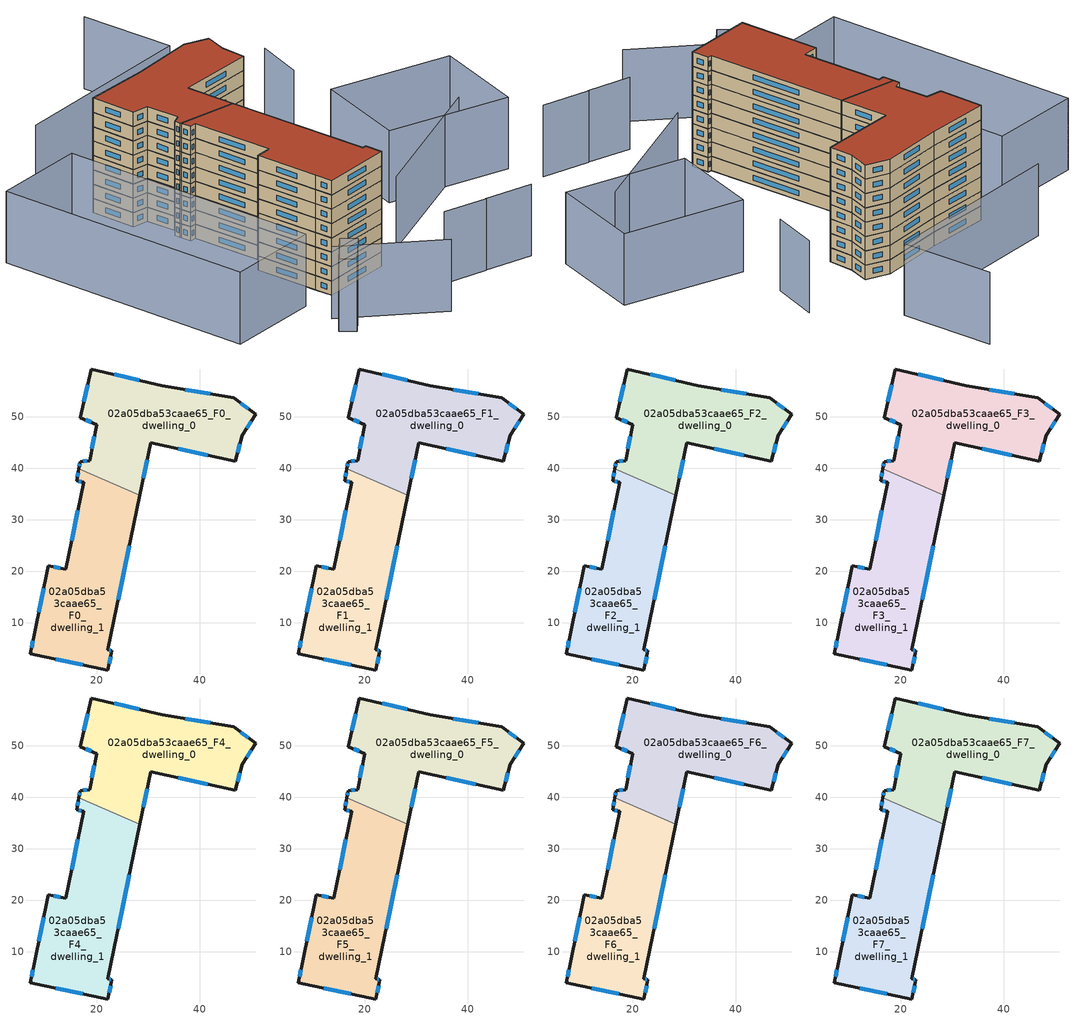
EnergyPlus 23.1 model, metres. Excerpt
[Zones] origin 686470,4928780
02a05dba53caae65_F0_dwelling_0
 floor ground (EU_floor_Construction): 46.93,41.36 48.28,46.41 50.88,50.44 46.6,53.62 32.76,55.96 18.96,59.23 16.81,49.79 20.05,48.44 18.68,41.46 16.86,41.23 16.6,39.91 28.37,34.7 30.48,44.94 z0
 wall outside (EU_wall_Construction): 16.6,39.91 16.86,41.23 18.68,41.46 20.05,48.44 16.81,49.79 18.96,59.23 32.76,55.96 46.6,53.62 50.88,50.44 48.28,46.41 46.93,41.36 30.48,44.94 28.37,34.7 z0:3
 wall to 02a05dba53caae65_F0_dwelling_1 (EU_wall_Construction): 28.37,34.7 16.6,39.91 z0:3
 window (EU_Window_Construction): 19.12,43.73 19.6,46.17 / 18.99,48.88 17.87,49.35 / 17.51,52.86 18.27,56.16 / 23.45,58.17 28.27,57.03 / 37.26,55.2 42.1,54.38 / 47.99,52.59 49.49,51.48 / 50.03,49.13 49.12,47.72 / 47.84,44.77 47.36,43.01 / 41.58,42.53 35.83,43.78 / 29.8,41.61 29.06,38.03 / 16.68,40.34 16.78,40.8 / 17.45,41.31 18.09,41.39 z0.98:2.02
02a05dba53caae65_F0_dwelling_1
 floor ground (EU_floor_Construction): 22.2,0.83 22.98,4.58 22.19,4.75 28.37,34.7 16.6,39.91 16.12,37.57 17.52,37.29 14.06,20.36 10.62,21.06 7.9,7.66 7.17,3.99 z0
 wall outside (EU_wall_Construction): 28.37,34.7 22.19,4.75 22.98,4.58 22.2,0.83 7.17,3.99 7.9,7.66 10.62,21.06 14.06,20.36 17.52,37.29 16.12,37.57 16.6,39.91 z0:3
 window (EU_Window_Construction): 15.19,25.87 16.39,31.79 / 17.06,37.39 16.58,37.48 / 16.28,38.33 16.44,39.15 / 26.36,24.96 24.2,14.49 / 22.45,4.7 22.73,4.64 / 22.73,3.36 22.46,2.05 / 17.31,1.85 12.06,2.96 / 7.4,5.18 7.66,6.46 / 8.78,12.02 9.74,16.7 / 11.74,20.84 12.95,20.59 z0.98:2.02
02a05dba53caae65_F1_dwelling_0
 floor to 02a05dba53caae65_F0_dwelling_0 (EU_floor_Construction): 46.92,41.36 48.27,46.41 50.88,50.44 46.6,53.62 32.75,55.96 18.96,59.23 16.81,49.79 20.04,48.44 18.67,41.46 16.86,41.23 16.6,39.91 28.37,34.7 30.48,44.94 z3
 wall outside (EU_wall_Construction): 16.6,39.91 16.86,41.23 18.68,41.46 20.05,48.44 16.81,49.79 18.96,59.23 32.76,55.96 46.6,53.62 50.88,50.44 48.28,46.41 46.93,41.36 30.48,44.94 28.37,34.7 z3:6
 wall to 02a05dba53caae65_F1_dwelling_1 (EU_wall_Construction): 28.37,34.7 16.6,39.91 z3:6
 window (EU_Window_Construction): 19.12,43.73 19.6,46.17 / 18.99,48.88 17.87,49.35 / 17.51,52.86 18.27,56.16 / 23.45,58.17 28.27,57.03 / 37.26,55.2 42.1,54.38 / 47.99,52.59 49.49,51.48 / 50.03,49.13 49.12,47.72 / 47.84,44.77 47.36,43.01 / 41.58,42.53 35.83,43.78 / 29.8,41.61 29.06,38.03 / 16.68,40.34 16.78,40.8 / 17.45,41.31 18.09,41.39 z3.98:5.02
02a05dba53caae65_F1_dwelling_1
 floor to 02a05dba53caae65_F0_dwelling_1 (EU_floor_Construction): 22.2,0.83 22.98,4.58 22.19,4.75 28.37,34.7 16.6,39.91 16.12,37.57 17.51,37.29 14.06,20.36 10.62,21.06 7.9,7.66 7.17,3.99 z3
 wall outside (EU_wall_Construction): 28.37,34.7 22.19,4.75 22.98,4.58 22.2,0.83 7.17,3.99 7.9,7.66 10.62,21.06 14.06,20.36 17.52,37.29 16.12,37.57 16.6,39.91 z3:6
 window (EU_Window_Construction): 15.19,25.87 16.39,31.79 / 17.06,37.39 16.58,37.48 / 16.28,38.33 16.44,39.15 / 26.36,24.96 24.2,14.49 / 22.45,4.7 22.73,4.64 / 22.73,3.36 22.46,2.05 / 17.31,1.85 12.06,2.96 / 7.4,5.18 7.66,6.46 / 8.78,12.02 9.74,16.7 / 11.74,20.84 12.95,20.59 z3.98:5.02
02a05dba53caae65_F2_dwelling_0
 floor to 02a05dba53caae65_F1_dwelling_0 (EU_floor_Construction): 46.92,41.36 48.27,46.41 50.88,50.44 46.6,53.62 32.75,55.96 18.96,59.23 16.81,49.79 20.04,48.44 18.67,41.46 16.86,41.23 16.6,39.91 28.37,34.7 30.48,44.94 z6
 wall outside (EU_wall_Construction): 16.6,39.91 16.86,41.23 18.68,41.46 20.05,48.44 16.81,49.79 18.96,59.23 32.76,55.96 46.6,53.62 50.88,50.44 48.28,46.41 46.93,41.36 30.48,44.94 28.37,34.7 z6:9
 wall to 02a05dba53caae65_F2_dwelling_1 (EU_wall_Construction): 28.37,34.7 16.6,39.91 z6:9
 window (EU_Window_Construction): 19.12,43.73 19.6,46.17 / 18.99,48.88 17.87,49.35 / 17.51,52.86 18.27,56.16 / 23.45,58.17 28.27,57.03 / 37.26,55.2 42.1,54.38 / 47.99,52.59 49.49,51.48 / 50.03,49.13 49.12,47.72 / 47.84,44.77 47.36,43.01 / 41.58,42.53 35.83,43.78 / 29.8,41.61 29.06,38.03 / 16.68,40.34 16.78,40.8 / 17.45,41.31 18.09,41.39 z6.98:8.02
02a05dba53caae65_F2_dwelling_1
 floor to 02a05dba53caae65_F1_dwelling_1 (EU_floor_Construction): 22.2,0.83 22.98,4.58 22.19,4.75 28.37,34.7 16.6,39.91 16.12,37.57 17.51,37.29 14.06,20.36 10.62,21.06 7.9,7.66 7.17,3.99 z6
 wall outside (EU_wall_Construction): 28.37,34.7 22.19,4.75 22.98,4.58 22.2,0.83 7.17,3.99 7.9,7.66 10.62,21.06 14.06,20.36 17.52,37.29 16.12,37.57 16.6,39.91 z6:9
 window (EU_Window_Construction): 15.19,25.87 16.39,31.79 / 17.06,37.39 16.58,37.48 / 16.28,38.33 16.44,39.15 / 26.36,24.96 24.2,14.49 / 22.45,4.7 22.73,4.64 / 22.73,3.36 22.46,2.05 / 17.31,1.85 12.06,2.96 / 7.4,5.18 7.66,6.46 / 8.78,12.02 9.74,16.7 / 11.74,20.84 12.95,20.59 z6.98:8.02
02a05dba53caae65_F3_dwelling_0
 floor to 02a05dba53caae65_F2_dwelling_0 (EU_floor_Construction): 46.92,41.36 48.27,46.41 50.88,50.44 46.6,53.62 32.75,55.96 18.96,59.23 16.81,49.79 20.04,48.44 18.67,41.46 16.86,41.23 16.6,39.91 28.37,34.7 30.48,44.94 z9
 wall outside (EU_wall_Construction): 16.6,39.91 16.86,41.23 18.68,41.46 20.05,48.44 16.81,49.79 18.96,59.23 32.76,55.96 46.6,53.62 50.88,50.44 48.28,46.41 46.93,41.36 30.48,44.94 28.37,34.7 z9:12
 wall to 02a05dba53caae65_F3_dwelling_1 (EU_wall_Construction): 28.37,34.7 16.6,39.91 z9:12
 window (EU_Window_Construction): 19.12,43.73 19.6,46.17 / 18.99,48.88 17.87,49.35 / 17.51,52.86 18.27,56.16 / 23.45,58.17 28.27,57.03 / 37.26,55.2 42.1,54.38 / 47.99,52.59 49.49,51.48 / 50.03,49.13 49.12,47.72 / 47.84,44.77 47.36,43.01 / 41.58,42.53 35.83,43.78 / 29.8,41.61 29.06,38.03 / 16.68,40.34 16.78,40.8 / 17.45,41.31 18.09,41.39 z9.98:11.02
02a05dba53caae65_F3_dwelling_1
 floor to 02a05dba53caae65_F2_dwelling_1 (EU_floor_Construction): 22.2,0.83 22.98,4.58 22.19,4.75 28.37,34.7 16.6,39.91 16.12,37.57 17.51,37.29 14.06,20.36 10.62,21.06 7.9,7.66 7.17,3.99 z9
 wall outside (EU_wall_Construction): 28.37,34.7 22.19,4.75 22.98,4.58 22.2,0.83 7.17,3.99 7.9,7.66 10.62,21.06 14.06,20.36 17.52,37.29 16.12,37.57 16.6,39.91 z9:12
 window (EU_Window_Construction): 15.19,25.87 16.39,31.79 / 17.06,37.39 16.58,37.48 / 16.28,38.33 16.44,39.15 / 26.36,24.96 24.2,14.49 / 22.45,4.7 22.73,4.64 / 22.73,3.36 22.46,2.05 / 17.31,1.85 12.06,2.96 / 7.4,5.18 7.66,6.46 / 8.78,12.02 9.74,16.7 / 11.74,20.84 12.95,20.59 z9.98:11.02
02a05dba53caae65_F4_dwelling_0
 floor to 02a05dba53caae65_F3_dwelling_0 (EU_floor_Construction): 46.92,41.36 48.27,46.41 50.88,50.44 46.6,53.62 32.75,55.96 18.96,59.23 16.81,49.79 20.04,48.44 18.67,41.46 16.86,41.23 16.6,39.91 28.37,34.7 30.48,44.94 z12
 wall outside (EU_wall_Construction): 16.6,39.91 16.86,41.23 18.68,41.46 20.05,48.44 16.81,49.79 18.96,59.23 32.76,55.96 46.6,53.62 50.88,50.44 48.28,46.41 46.93,41.36 30.48,44.94 28.37,34.7 z12:15
 wall to 02a05dba53caae65_F4_dwelling_1 (EU_wall_Construction): 28.37,34.7 16.6,39.91 z12:15
 window (EU_Window_Construction): 19.12,43.73 19.6,46.17 / 18.99,48.88 17.87,49.35 / 17.51,52.86 18.27,56.16 / 23.45,58.17 28.27,57.03 / 37.26,55.2 42.1,54.38 / 47.99,52.59 49.49,51.48 / 50.03,49.13 49.12,47.72 / 47.84,44.77 47.36,43.01 / 41.58,42.53 35.83,43.78 / 29.8,41.61 29.06,38.03 / 16.68,40.34 16.78,40.8 / 17.45,41.31 18.09,41.39 z12.98:14.02
02a05dba53caae65_F4_dwelling_1
 floor to 02a05dba53caae65_F3_dwelling_1 (EU_floor_Construction): 22.2,0.83 22.98,4.58 22.19,4.75 28.37,34.7 16.6,39.91 16.12,37.57 17.51,37.29 14.06,20.36 10.62,21.06 7.9,7.66 7.17,3.99 z12
 wall outside (EU_wall_Construction): 28.37,34.7 22.19,4.75 22.98,4.58 22.2,0.83 7.17,3.99 7.9,7.66 10.62,21.06 14.06,20.36 17.52,37.29 16.12,37.57 16.6,39.91 z12:15
 window (EU_Window_Construction): 15.19,25.87 16.39,31.79 / 17.06,37.39 16.58,37.48 / 16.28,38.33 16.44,39.15 / 26.36,24.96 24.2,14.49 / 22.45,4.7 22.73,4.64 / 22.73,3.36 22.46,2.05 / 17.31,1.85 12.06,2.96 / 7.4,5.18 7.66,6.46 / 8.78,12.02 9.74,16.7 / 11.74,20.84 12.95,20.59 z12.98:14.02
02a05dba53caae65_F5_dwelling_0
 floor to 02a05dba53caae65_F4_dwelling_0 (EU_floor_Construction): 46.92,41.36 48.27,46.41 50.88,50.44 46.6,53.62 32.75,55.96 18.96,59.23 16.81,49.79 20.04,48.44 18.67,41.46 16.86,41.23 16.6,39.91 28.37,34.7 30.48,44.94 z15
 wall outside (EU_wall_Construction): 16.6,39.91 16.86,41.23 18.68,41.46 20.05,48.44 16.81,49.79 18.96,59.23 32.76,55.96 46.6,53.62 50.88,50.44 48.28,46.41 46.93,41.36 30.48,44.94 28.37,34.7 z15:18
 wall to 02a05dba53caae65_F5_dwelling_1 (EU_wall_Construction): 28.37,34.7 16.6,39.91 z15:18
 window (EU_Window_Construction): 19.12,43.73 19.6,46.17 / 18.99,48.88 17.87,49.35 / 17.51,52.86 18.27,56.16 / 23.45,58.17 28.27,57.03 / 37.26,55.2 42.1,54.38 / 47.99,52.59 49.49,51.48 / 50.03,49.13 49.12,47.72 / 47.84,44.77 47.36,43.01 / 41.58,42.53 35.83,43.78 / 29.8,41.61 29.06,38.03 / 16.68,40.34 16.78,40.8 / 17.45,41.31 18.09,41.39 z15.98:17.02
02a05dba53caae65_F5_dwelling_1
 floor to 02a05dba53caae65_F4_dwelling_1 (EU_floor_Construction): 22.2,0.83 22.98,4.58 22.19,4.75 28.37,34.7 16.6,39.91 16.12,37.57 17.51,37.29 14.06,20.36 10.62,21.06 7.9,7.66 7.17,3.99 z15
 wall outside (EU_wall_Construction): 28.37,34.7 22.19,4.75 22.98,4.58 22.2,0.83 7.17,3.99 7.9,7.66 10.62,21.06 14.06,20.36 17.52,37.29 16.12,37.57 16.6,39.91 z15:18
 window (EU_Window_Construction): 15.19,25.87 16.39,31.79 / 17.06,37.39 16.58,37.48 / 16.28,38.33 16.44,39.15 / 26.36,24.96 24.2,14.49 / 22.45,4.7 22.73,4.64 / 22.73,3.36 22.46,2.05 / 17.31,1.85 12.06,2.96 / 7.4,5.18 7.66,6.46 / 8.78,12.02 9.74,16.7 / 11.74,20.84 12.95,20.59 z15.98:17.02
02a05dba53caae65_F6_dwelling_0
 floor to 02a05dba53caae65_F5_dwelling_0 (EU_floor_Construction): 46.92,41.36 48.27,46.41 50.88,50.44 46.6,53.62 32.75,55.96 18.96,59.23 16.81,49.79 20.04,48.44 18.67,41.46 16.86,41.23 16.6,39.91 28.37,34.7 30.48,44.94 z18
 wall outside (EU_wall_Construction): 16.6,39.91 16.86,41.23 18.68,41.46 20.05,48.44 16.81,49.79 18.96,59.23 32.76,55.96 46.6,53.62 50.88,50.44 48.28,46.41 46.93,41.36 30.48,44.94 28.37,34.7 z18:21
 wall to 02a05dba53caae65_F6_dwelling_1 (EU_wall_Construction): 28.37,34.7 16.6,39.91 z18:21
 window (EU_Window_Construction): 19.12,43.73 19.6,46.17 / 18.99,48.88 17.87,49.35 / 17.51,52.86 18.27,56.16 / 23.45,58.17 28.27,57.03 / 37.26,55.2 42.1,54.38 / 47.99,52.59 49.49,51.48 / 50.03,49.13 49.12,47.72 / 47.84,44.77 47.36,43.01 / 41.58,42.53 35.83,43.78 / 29.8,41.61 29.06,38.03 / 16.68,40.34 16.78,40.8 / 17.45,41.31 18.09,41.39 z18.98:20.02
02a05dba53caae65_F6_dwelling_1
 floor to 02a05dba53caae65_F5_dwelling_1 (EU_floor_Construction): 22.2,0.83 22.98,4.58 22.19,4.75 28.37,34.7 16.6,39.91 16.12,37.57 17.51,37.29 14.06,20.36 10.62,21.06 7.9,7.66 7.17,3.99 z18
 wall outside (EU_wall_Construction): 28.37,34.7 22.19,4.75 22.98,4.58 22.2,0.83 7.17,3.99 7.9,7.66 10.62,21.06 14.06,20.36 17.52,37.29 16.12,37.57 16.6,39.91 z18:21
 window (EU_Window_Construction): 15.19,25.87 16.39,31.79 / 17.06,37.39 16.58,37.48 / 16.28,38.33 16.44,39.15 / 26.36,24.96 24.2,14.49 / 22.45,4.7 22.73,4.64 / 22.73,3.36 22.46,2.05 / 17.31,1.85 12.06,2.96 / 7.4,5.18 7.66,6.46 / 8.78,12.02 9.74,16.7 / 11.74,20.84 12.95,20.59 z18.98:20.02
02a05dba53caae65_F7_dwelling_0
 floor to 02a05dba53caae65_F6_dwelling_0 (EU_floor_Construction): 46.92,41.36 48.27,46.41 50.88,50.44 46.6,53.62 32.75,55.96 18.96,59.23 16.81,49.79 20.04,48.44 18.67,41.46 16.86,41.23 16.6,39.91 28.37,34.7 30.48,44.94 z21
 wall outside (EU_wall_Construction): 16.6,39.91 16.86,41.23 18.68,41.46 20.05,48.44 16.81,49.79 18.96,59.23 32.76,55.96 46.6,53.62 50.88,50.44 48.28,46.41 46.93,41.36 30.48,44.94 28.37,34.7 z21:24
 wall to 02a05dba53caae65_F7_dwelling_1 (EU_wall_Construction): 28.37,34.7 16.6,39.91 z21:24
 window (EU_Window_Construction): 19.12,43.73 19.6,46.17 / 18.99,48.88 17.87,49.35 / 17.51,52.86 18.27,56.16 / 23.45,58.17 28.27,57.03 / 37.26,55.2 42.1,54.38 / 47.99,52.59 49.49,51.48 / 50.03,49.13 49.12,47.72 / 47.84,44.77 47.36,43.01 / 41.58,42.53 35.83,43.78 / 29.8,41.61 29.06,38.03 / 16.68,40.34 16.78,40.8 / 17.45,41.31 18.09,41.39 z21.98:23.02
 roof outside (EU_roof_Construction): 46.6,53.62 50.88,50.44 48.28,46.41 46.93,41.36 30.48,44.94 28.37,34.7 16.6,39.91 16.86,41.23 18.68,41.46 20.05,48.44 16.81,49.79 18.96,59.23 32.76,55.96 z24
02a05dba53caae65_F7_dwelling_1
 floor to 02a05dba53caae65_F6_dwelling_1 (EU_floor_Construction): 22.2,0.83 22.98,4.58 22.19,4.75 28.37,34.7 16.6,39.91 16.12,37.57 17.51,37.29 14.06,20.36 10.62,21.06 7.9,7.66 7.17,3.99 z21
 wall outside (EU_wall_Construction): 28.37,34.7 22.19,4.75 22.98,4.58 22.2,0.83 7.17,3.99 7.9,7.66 10.62,21.06 14.06,20.36 17.52,37.29 16.12,37.57 16.6,39.91 z21:24
 window (EU_Window_Construction): 15.19,25.87 16.39,31.79 / 17.06,37.39 16.58,37.48 / 16.28,38.33 16.44,39.15 / 26.36,24.96 24.2,14.49 / 22.45,4.7 22.73,4.64 / 22.73,3.36 22.46,2.05 / 17.31,1.85 12.06,2.96 / 7.4,5.18 7.66,6.46 / 8.78,12.02 9.74,16.7 / 11.74,20.84 12.95,20.59 z21.98:23.02
 roof outside (EU_roof_Construction): 28.37,34.7 22.19,4.75 22.98,4.58 22.2,0.83 7.17,3.99 7.9,7.66 10.62,21.06 14.06,20.36 17.52,37.29 16.12,37.57 16.6,39.91 z24
shading: 20.69,-12.79 29.06,-17.49 / 29.01,-17.33 38.18,-22.4 / -1.56,-0.18 10.98,-18.94 / 30.07,1.65 65.03,5.41 / 61.86,38.16 67.67,46.96 / 65.01,83.07 61.07,63.49 / 61.07,63.49 20.24,71.69 / -5.68,-3.61 2.16,-0.01 / 2.16,-0.01 3.6,-3.15 / 3.6,-3.15 -4.24,-6.75 / -4.24,-6.75 -5.68,-3.61 / 57.66,28.46 79.95,14.49 / 79.95,14.49 69.03,-2.92 / 69.03,-2.92 46.74,11.05 / 46.74,11.05 57.66,28.46 / 12.65,60.55 1.02,6.45 / 1.02,6.45 -18.59,10.66 / -18.59,10.66 -6.96,64.77 / -6.96,64.77 12.65,60.55 z0:15
[Building]
EU S2 Campaign: North Axis=0; Terrain=City; Solar Distribution=FullExterior
[Site:Location]
Bologna: Latitude=44.5; Longitude=11.25; Time Zone=1; Elevation=37
[SizingPeriod:WeatherFileDays]
AnnualSizingPeriod: Begin Month=1; Begin Day of Month=1; End Month=12; End Day of Month=31; Day of Week for Start Day=Monday; Use Weather File Daylight Saving Period=No; Use Weather File Rain and Snow Indicators=No
[MATERIAL]
EU_InternalMass_Material: Roughness=MediumRough; Thickness=0.1; Conductivity=1; Density=1800; Specific Heat=900; Thermal Absorptance=0.9; Solar Absorptance=0.7; Visible Absorptance=0.7
[MATERIAL:NOMASS] Roughness=MediumRough; Thermal Absorptance=0.9; Solar Absorptance=0.7; Visible Absorptance=0.7
Name | Thermal Resistance
EU_wall_NoMass | 0.905828
EU_roof_NoMass | 0.37593
EU_floor_NoMass | 0.67114
[WINDOWMATERIAL:SIMPLEGLAZINGSYSTEM]
EU_Window_SimpleGlazing: UFactor=4.52486; Solar Heat Gain Coefficient=0.85; Visible Transmittance=0.85
[CONSTRUCTION]
EU_wall_Construction: EU_wall_NoMass
EU_roof_Construction: EU_roof_NoMass
EU_floor_Construction: EU_floor_NoMass
EU_InternalMass_Construction: EU_InternalMass_Material
EU_Window_Construction: EU_Window_SimpleGlazing
[ZONE] Type=1; Multiplier=1; Ceiling Height=autocalculate; Floor Area=autocalculate; Part of Total Floor Area=Yes
Name | Volume
02a05dba53caae65_F0_dwelling_0; 02a05dba53caae65_F1_dwelling_0; 02a05dba53caae65_F2_dwelling_0; 02a05dba53caae65_F3_dwelling_0; 02a05dba53caae65_F4_dwelling_0; 02a05dba53caae65_F5_dwelling_0; 02a05dba53caae65_F6_dwelling_0; 02a05dba53caae65_F7_dwelling_0 | 1389.63
02a05dba53caae65_F0_dwelling_1; 02a05dba53caae65_F1_dwelling_1; 02a05dba53caae65_F2_dwelling_1; 02a05dba53caae65_F3_dwelling_1; 02a05dba53caae65_F4_dwelling_1; 02a05dba53caae65_F5_dwelling_1; 02a05dba53caae65_F6_dwelling_1; 02a05dba53caae65_F7_dwelling_1 | 1389.65
[INTERNALMASS] Construction=EU_InternalMass_Construction
Name | Zone or ZoneList | Surface Area
02a05dba53caae65_F0_dwelling_0_EU_InternalMass | 02a05dba53caae65_F0_dwelling_0 | 463.21
02a05dba53caae65_F0_dwelling_1_EU_InternalMass | 02a05dba53caae65_F0_dwelling_1 | 463.217
02a05dba53caae65_F1_dwelling_0_EU_InternalMass | 02a05dba53caae65_F1_dwelling_0 | 463.21
02a05dba53caae65_F1_dwelling_1_EU_InternalMass | 02a05dba53caae65_F1_dwelling_1 | 463.217
02a05dba53caae65_F2_dwelling_0_EU_InternalMass | 02a05dba53caae65_F2_dwelling_0 | 463.21
02a05dba53caae65_F2_dwelling_1_EU_InternalMass | 02a05dba53caae65_F2_dwelling_1 | 463.217
02a05dba53caae65_F3_dwelling_0_EU_InternalMass | 02a05dba53caae65_F3_dwelling_0 | 463.21
02a05dba53caae65_F3_dwelling_1_EU_InternalMass | 02a05dba53caae65_F3_dwelling_1 | 463.217
02a05dba53caae65_F4_dwelling_0_EU_InternalMass | 02a05dba53caae65_F4_dwelling_0 | 463.21
02a05dba53caae65_F4_dwelling_1_EU_InternalMass | 02a05dba53caae65_F4_dwelling_1 | 463.217
02a05dba53caae65_F5_dwelling_0_EU_InternalMass | 02a05dba53caae65_F5_dwelling_0 | 463.21
02a05dba53caae65_F5_dwelling_1_EU_InternalMass | 02a05dba53caae65_F5_dwelling_1 | 463.217
02a05dba53caae65_F6_dwelling_0_EU_InternalMass | 02a05dba53caae65_F6_dwelling_0 | 463.21
02a05dba53caae65_F6_dwelling_1_EU_InternalMass | 02a05dba53caae65_F6_dwelling_1 | 463.217
02a05dba53caae65_F7_dwelling_0_EU_InternalMass | 02a05dba53caae65_F7_dwelling_0 | 463.21
02a05dba53caae65_F7_dwelling_1_EU_InternalMass | 02a05dba53caae65_F7_dwelling_1 | 463.217
[OTHEREQUIPMENT] Fuel Type=Electricity; Design Level Calculation Method=Watts/Area; Power per Zone Floor Area=1; Fraction Latent=0; Fraction Radiant=0; Fraction Lost=0; Carbon Dioxide Generation Rate=0; EndUse Subcategory=EU_Step8_InternalGains
Name | Zone or ZoneList or Space or SpaceList | Schedule
EU_Step8_InternalGain_02a05dba53caae65_F0_dwelling_0_f000 | 02a05dba53caae65_F0_dwelling_0 | EU_Step8_GainSchedule_02a05dba53caae65_F0_dwelling_0_f000
EU_Step8_InternalGain_02a05dba53caae65_F0_dwelling_1_f000 | 02a05dba53caae65_F0_dwelling_1 | EU_Step8_GainSchedule_02a05dba53caae65_F0_dwelling_1_f000
EU_Step8_InternalGain_02a05dba53caae65_F1_dwelling_0_f000 | 02a05dba53caae65_F1_dwelling_0 | EU_Step8_GainSchedule_02a05dba53caae65_F1_dwelling_0_f000
EU_Step8_InternalGain_02a05dba53caae65_F1_dwelling_1_f000 | 02a05dba53caae65_F1_dwelling_1 | EU_Step8_GainSchedule_02a05dba53caae65_F1_dwelling_1_f000
EU_Step8_InternalGain_02a05dba53caae65_F2_dwelling_0_f000 | 02a05dba53caae65_F2_dwelling_0 | EU_Step8_GainSchedule_02a05dba53caae65_F2_dwelling_0_f000
EU_Step8_InternalGain_02a05dba53caae65_F2_dwelling_1_f000 | 02a05dba53caae65_F2_dwelling_1 | EU_Step8_GainSchedule_02a05dba53caae65_F2_dwelling_1_f000
EU_Step8_InternalGain_02a05dba53caae65_F3_dwelling_0_f000 | 02a05dba53caae65_F3_dwelling_0 | EU_Step8_GainSchedule_02a05dba53caae65_F3_dwelling_0_f000
EU_Step8_InternalGain_02a05dba53caae65_F3_dwelling_1_f000 | 02a05dba53caae65_F3_dwelling_1 | EU_Step8_GainSchedule_02a05dba53caae65_F3_dwelling_1_f000
EU_Step8_InternalGain_02a05dba53caae65_F4_dwelling_0_f000 | 02a05dba53caae65_F4_dwelling_0 | EU_Step8_GainSchedule_02a05dba53caae65_F4_dwelling_0_f000
EU_Step8_InternalGain_02a05dba53caae65_F4_dwelling_1_f000 | 02a05dba53caae65_F4_dwelling_1 | EU_Step8_GainSchedule_02a05dba53caae65_F4_dwelling_1_f000
EU_Step8_InternalGain_02a05dba53caae65_F5_dwelling_0_f000 | 02a05dba53caae65_F5_dwelling_0 | EU_Step8_GainSchedule_02a05dba53caae65_F5_dwelling_0_f000
EU_Step8_InternalGain_02a05dba53caae65_F5_dwelling_1_f000 | 02a05dba53caae65_F5_dwelling_1 | EU_Step8_GainSchedule_02a05dba53caae65_F5_dwelling_1_f000
EU_Step8_InternalGain_02a05dba53caae65_F6_dwelling_0_f000 | 02a05dba53caae65_F6_dwelling_0 | EU_Step8_GainSchedule_02a05dba53caae65_F6_dwelling_0_f000
EU_Step8_InternalGain_02a05dba53caae65_F6_dwelling_1_f000 | 02a05dba53caae65_F6_dwelling_1 | EU_Step8_GainSchedule_02a05dba53caae65_F6_dwelling_1_f000
EU_Step8_InternalGain_02a05dba53caae65_F7_dwelling_0_f000 | 02a05dba53caae65_F7_dwelling_0 | EU_Step8_GainSchedule_02a05dba53caae65_F7_dwelling_0_f000
EU_Step8_InternalGain_02a05dba53caae65_F7_dwelling_1_f000 | 02a05dba53caae65_F7_dwelling_1 | EU_Step8_GainSchedule_02a05dba53caae65_F7_dwelling_1_f000
[ZONEVENTILATION:DESIGNFLOWRATE] Schedule=EU_AlwaysOn; Design Flow Rate Calculation Method=AirChanges/Hour; Air Changes per Hour=0.73129; Ventilation Type=Natural; Fan Pressure Rise=0; Fan Total Efficiency=1; Constant Term Coefficient=1; Temperature Term Coefficient=0; Velocity Term Coefficient=0; Velocity Squared Term Coefficient=0; Minimum Indoor Temperature=-100; Maximum Indoor Temperature=100; Delta Temperature=-100; Minimum Outdoor Temperature=-100; Maximum Outdoor Temperature=100; Maximum Wind Speed=40
Name | Zone or ZoneList or Space or SpaceList
EU_ConstantAir_02a05dba53caae65_F0_dwelling_0 | 02a05dba53caae65_F0_dwelling_0
EU_ConstantAir_02a05dba53caae65_F0_dwelling_1 | 02a05dba53caae65_F0_dwelling_1
EU_ConstantAir_02a05dba53caae65_F1_dwelling_0 | 02a05dba53caae65_F1_dwelling_0
EU_ConstantAir_02a05dba53caae65_F1_dwelling_1 | 02a05dba53caae65_F1_dwelling_1
EU_ConstantAir_02a05dba53caae65_F2_dwelling_0 | 02a05dba53caae65_F2_dwelling_0
EU_ConstantAir_02a05dba53caae65_F2_dwelling_1 | 02a05dba53caae65_F2_dwelling_1
EU_ConstantAir_02a05dba53caae65_F3_dwelling_0 | 02a05dba53caae65_F3_dwelling_0
EU_ConstantAir_02a05dba53caae65_F3_dwelling_1 | 02a05dba53caae65_F3_dwelling_1
EU_ConstantAir_02a05dba53caae65_F4_dwelling_0 | 02a05dba53caae65_F4_dwelling_0
EU_ConstantAir_02a05dba53caae65_F4_dwelling_1 | 02a05dba53caae65_F4_dwelling_1
EU_ConstantAir_02a05dba53caae65_F5_dwelling_0 | 02a05dba53caae65_F5_dwelling_0
EU_ConstantAir_02a05dba53caae65_F5_dwelling_1 | 02a05dba53caae65_F5_dwelling_1
EU_ConstantAir_02a05dba53caae65_F6_dwelling_0 | 02a05dba53caae65_F6_dwelling_0
EU_ConstantAir_02a05dba53caae65_F6_dwelling_1 | 02a05dba53caae65_F6_dwelling_1
EU_ConstantAir_02a05dba53caae65_F7_dwelling_0 | 02a05dba53caae65_F7_dwelling_0
EU_ConstantAir_02a05dba53caae65_F7_dwelling_1 | 02a05dba53caae65_F7_dwelling_1
[HVACTEMPLATE:THERMOSTAT] Constant Heating Setpoint=20; Constant Cooling Setpoint=50
EU_HeatOnly_02a05dba53caae65_F0_dwelling_0; EU_HeatOnly_02a05dba53caae65_F0_dwelling_1; EU_HeatOnly_02a05dba53caae65_F1_dwelling_0; EU_HeatOnly_02a05dba53caae65_F1_dwelling_1; EU_HeatOnly_02a05dba53caae65_F2_dwelling_0; EU_HeatOnly_02a05dba53caae65_F2_dwelling_1; EU_HeatOnly_02a05dba53caae65_F3_dwelling_0; EU_HeatOnly_02a05dba53caae65_F3_dwelling_1; EU_HeatOnly_02a05dba53caae65_F4_dwelling_0; EU_HeatOnly_02a05dba53caae65_F4_dwelling_1; EU_HeatOnly_02a05dba53caae65_F5_dwelling_0; EU_HeatOnly_02a05dba53caae65_F5_dwelling_1; EU_HeatOnly_02a05dba53caae65_F6_dwelling_0; EU_HeatOnly_02a05dba53caae65_F6_dwelling_1; EU_HeatOnly_02a05dba53caae65_F7_dwelling_0; EU_HeatOnly_02a05dba53caae65_F7_dwelling_1
[HVACTEMPLATE:ZONE:IDEALLOADSAIRSYSTEM] System Availability Schedule=EU_AlwaysOn; Maximum Heating Supply Air Temperature=50; Minimum Cooling Supply Air Temperature=13; Maximum Heating Supply Air Humidity Ratio=0.0156; Minimum Cooling Supply Air Humidity Ratio=0.0077; Heating Limit=NoLimit; Cooling Limit=NoLimit; Heating Availability Schedule=EU_AlwaysOn; Cooling Availability Schedule=EU_CoolingOff; Dehumidification Control Type=ConstantSensibleHeatRatio; Cooling Sensible Heat Ratio=0.7; Dehumidification Setpoint=60; Humidification Control Type=None; Humidification Setpoint=30; Outdoor Air Method=None; Outdoor Air Flow Rate per Person=0.00944; Outdoor Air Flow Rate per Zone Floor Area=0; Outdoor Air Flow Rate per Zone=0; Demand Controlled Ventilation Type=None; Outdoor Air Economizer Type=NoEconomizer; Heat Recovery Type=None; Sensible Heat Recovery Effectiveness=0.7; Latent Heat Recovery Effectiveness=0.65
Name | Template Thermostat
02a05dba53caae65_F0_dwelling_0 | EU_HeatOnly_02a05dba53caae65_F0_dwelling_0
02a05dba53caae65_F0_dwelling_1 | EU_HeatOnly_02a05dba53caae65_F0_dwelling_1
02a05dba53caae65_F1_dwelling_0 | EU_HeatOnly_02a05dba53caae65_F1_dwelling_0
02a05dba53caae65_F1_dwelling_1 | EU_HeatOnly_02a05dba53caae65_F1_dwelling_1
02a05dba53caae65_F2_dwelling_0 | EU_HeatOnly_02a05dba53caae65_F2_dwelling_0
02a05dba53caae65_F2_dwelling_1 | EU_HeatOnly_02a05dba53caae65_F2_dwelling_1
02a05dba53caae65_F3_dwelling_0 | EU_HeatOnly_02a05dba53caae65_F3_dwelling_0
02a05dba53caae65_F3_dwelling_1 | EU_HeatOnly_02a05dba53caae65_F3_dwelling_1
02a05dba53caae65_F4_dwelling_0 | EU_HeatOnly_02a05dba53caae65_F4_dwelling_0
02a05dba53caae65_F4_dwelling_1 | EU_HeatOnly_02a05dba53caae65_F4_dwelling_1
02a05dba53caae65_F5_dwelling_0 | EU_HeatOnly_02a05dba53caae65_F5_dwelling_0
02a05dba53caae65_F5_dwelling_1 | EU_HeatOnly_02a05dba53caae65_F5_dwelling_1
02a05dba53caae65_F6_dwelling_0 | EU_HeatOnly_02a05dba53caae65_F6_dwelling_0
02a05dba53caae65_F6_dwelling_1 | EU_HeatOnly_02a05dba53caae65_F6_dwelling_1
02a05dba53caae65_F7_dwelling_0 | EU_HeatOnly_02a05dba53caae65_F7_dwelling_0
02a05dba53caae65_F7_dwelling_1 | EU_HeatOnly_02a05dba53caae65_F7_dwelling_1
[SIZING:ZONE] Zone Cooling Design Supply Air Temperature Input Method=SupplyAirTemperature; Zone Cooling Design Supply Air Temperature=13; Zone Heating Design Supply Air Temperature Input Method=SupplyAirTemperature; Zone Heating Design Supply Air Temperature=50; Zone Cooling Design Supply Air Humidity Ratio=0.008; Zone Heating Design Supply Air Humidity Ratio=0.008; Cooling Design Air Flow Method=DesignDay; Cooling Design Air Flow Rate=0; Cooling Minimum Air Flow per Zone Floor Area=0.000762; Cooling Minimum Air Flow=0; Cooling Minimum Air Flow Fraction=0.2; Heating Design Air Flow Method=DesignDay; Heating Design Air Flow Rate=0; Heating Maximum Air Flow per Zone Floor Area=0.002032; Heating Maximum Air Flow=0.141576; Heating Maximum Air Flow Fraction=0.3; Account for Dedicated Outdoor Air System=No; Dedicated Outdoor Air System Control Strategy=NeutralSupplyAir; Dedicated Outdoor Air Low Setpoint Temperature for Design=autosize; Dedicated Outdoor Air High Setpoint Temperature for Design=autosize; Zone Load Sizing Method=Sensible Load Only No Latent Load; Zone Latent Cooling Design Supply Air Humidity Ratio Input Method=HumidityRatioDifference; Zone Cooling Design Supply Air Humidity Ratio Difference=0.005; Zone Latent Heating Design Supply Air Humidity Ratio Input Method=HumidityRatioDifference; Zone Humidification Design Supply Air Humidity Ratio Difference=0.005
02a05dba53caae65_F0_dwelling_0; 02a05dba53caae65_F0_dwelling_1; 02a05dba53caae65_F1_dwelling_0; 02a05dba53caae65_F1_dwelling_1; 02a05dba53caae65_F2_dwelling_0; 02a05dba53caae65_F2_dwelling_1; 02a05dba53caae65_F3_dwelling_0; 02a05dba53caae65_F3_dwelling_1; 02a05dba53caae65_F4_dwelling_0; 02a05dba53caae65_F4_dwelling_1; 02a05dba53caae65_F5_dwelling_0; 02a05dba53caae65_F5_dwelling_1; 02a05dba53caae65_F6_dwelling_0; 02a05dba53caae65_F6_dwelling_1; 02a05dba53caae65_F7_dwelling_0; 02a05dba53caae65_F7_dwelling_1
[SCHEDULE:CONSTANT]
Name | Hourly Value
EU_AlwaysOn | 1
EU_CoolingOff | 0
[SCHEDULE:FILE] Column Number=1; Rows to Skip at Top=0; Number of Hours of Data=8760; Column Separator=Comma; Interpolate to Timestep=No; Minutes per Item=60; Adjust Schedule for Daylight Savings=Yes
Name | File
EU_Step8_GainSchedule_02a05dba53caae65_F0_dwelling_0_f000 | ../../schedules/02a05dba53caae65/02a05dba53caae65_F0_dwelling_0_f000_gain.csv
EU_Step8_GainSchedule_02a05dba53caae65_F0_dwelling_1_f000 | ../../schedules/02a05dba53caae65/02a05dba53caae65_F0_dwelling_1_f000_gain.csv
EU_Step8_GainSchedule_02a05dba53caae65_F1_dwelling_0_f000 | ../../schedules/02a05dba53caae65/02a05dba53caae65_F1_dwelling_0_f000_gain.csv
EU_Step8_GainSchedule_02a05dba53caae65_F1_dwelling_1_f000 | ../../schedules/02a05dba53caae65/02a05dba53caae65_F1_dwelling_1_f000_gain.csv
EU_Step8_GainSchedule_02a05dba53caae65_F2_dwelling_0_f000 | ../../schedules/02a05dba53caae65/02a05dba53caae65_F2_dwelling_0_f000_gain.csv
EU_Step8_GainSchedule_02a05dba53caae65_F2_dwelling_1_f000 | ../../schedules/02a05dba53caae65/02a05dba53caae65_F2_dwelling_1_f000_gain.csv
EU_Step8_GainSchedule_02a05dba53caae65_F3_dwelling_0_f000 | ../../schedules/02a05dba53caae65/02a05dba53caae65_F3_dwelling_0_f000_gain.csv
EU_Step8_GainSchedule_02a05dba53caae65_F3_dwelling_1_f000 | ../../schedules/02a05dba53caae65/02a05dba53caae65_F3_dwelling_1_f000_gain.csv
EU_Step8_GainSchedule_02a05dba53caae65_F4_dwelling_0_f000 | ../../schedules/02a05dba53caae65/02a05dba53caae65_F4_dwelling_0_f000_gain.csv
EU_Step8_GainSchedule_02a05dba53caae65_F4_dwelling_1_f000 | ../../schedules/02a05dba53caae65/02a05dba53caae65_F4_dwelling_1_f000_gain.csv
EU_Step8_GainSchedule_02a05dba53caae65_F5_dwelling_0_f000 | ../../schedules/02a05dba53caae65/02a05dba53caae65_F5_dwelling_0_f000_gain.csv
EU_Step8_GainSchedule_02a05dba53caae65_F5_dwelling_1_f000 | ../../schedules/02a05dba53caae65/02a05dba53caae65_F5_dwelling_1_f000_gain.csv
EU_Step8_GainSchedule_02a05dba53caae65_F6_dwelling_0_f000 | ../../schedules/02a05dba53caae65/02a05dba53caae65_F6_dwelling_0_f000_gain.csv
EU_Step8_GainSchedule_02a05dba53caae65_F6_dwelling_1_f000 | ../../schedules/02a05dba53caae65/02a05dba53caae65_F6_dwelling_1_f000_gain.csv
EU_Step8_GainSchedule_02a05dba53caae65_F7_dwelling_0_f000 | ../../schedules/02a05dba53caae65/02a05dba53caae65_F7_dwelling_0_f000_gain.csv
EU_Step8_GainSchedule_02a05dba53caae65_F7_dwelling_1_f000 | ../../schedules/02a05dba53caae65/02a05dba53caae65_F7_dwelling_1_f000_gain.csv
